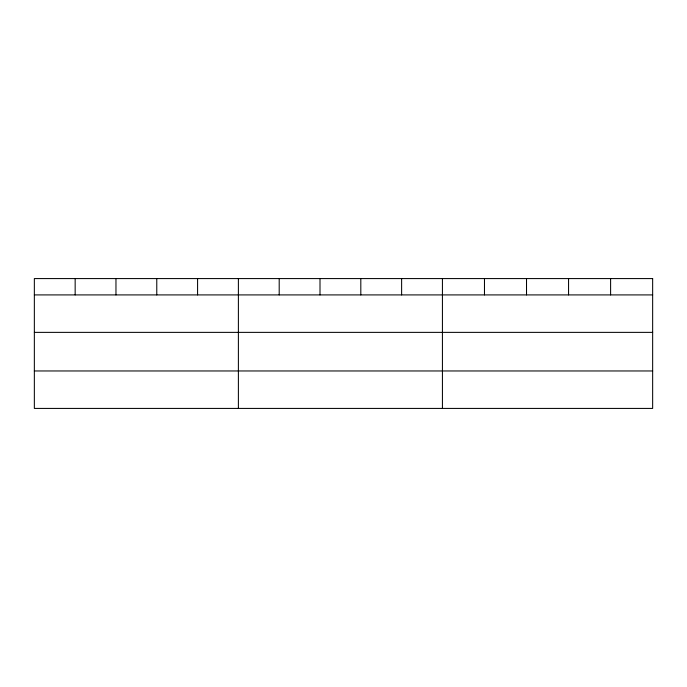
<?xml version="1.0" encoding="UTF-8"?>
<svg xmlns="http://www.w3.org/2000/svg" width="687" height="687" viewBox="0 0 687 687"><rect width="100%" height="100%" fill="white"/><g stroke="black" fill="none" stroke-linecap="round" stroke-linejoin="round"><path stroke-width="1.03" d="M34.35 294.912L652.65 294.912M34.35 332.371L652.65 332.371M34.35 370.963L652.65 370.963M610.606 278.578L610.606 294.912M568.561 278.578L568.561 294.912M526.517 278.578L526.517 294.912M484.472 278.578L484.472 294.912M442.428 278.578L442.428 408.422M401.62 278.578L401.62 294.912M360.812 278.578L360.812 294.912M320.005 278.578L320.005 294.912M279.197 278.578L279.197 294.912M238.389 278.578L238.389 408.422M197.581 278.578L197.581 294.912M156.773 278.578L156.773 294.912M115.966 278.578L115.966 294.912M75.158 278.578L75.158 294.912M652.65 278.578L34.35 278.578L34.35 408.422L652.65 408.422L652.65 278.578"/></g></svg>
